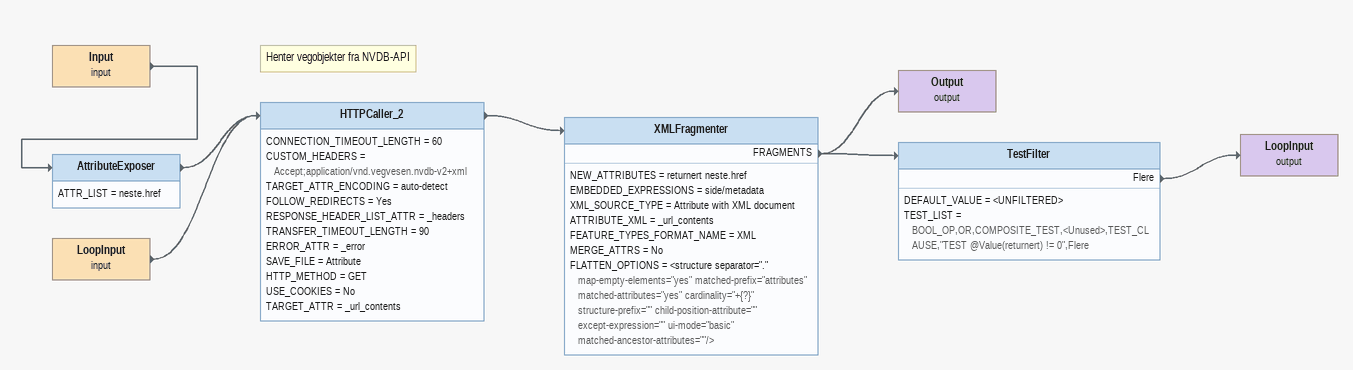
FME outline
Input (input)
    -> AttributeExposer
AttributeExposer
    ATTR_LIST = neste.href
    -> HTTPCaller_2
LoopInput (input)
    -> HTTPCaller_2
Note: Henter vegobjekter fra NVDB-API
HTTPCaller_2
    CONNECTION_TIMEOUT_LENGTH = 60
    CUSTOM_HEADERS = Accept;application/vnd.vegvesen.nvdb-v2+xml
    TARGET_ATTR_ENCODING = auto-detect
    FOLLOW_REDIRECTS = Yes
    RESPONSE_HEADER_LIST_ATTR = _headers
    TRANSFER_TIMEOUT_LENGTH = 90
    ERROR_ATTR = _error
    SAVE_FILE = Attribute
    HTTP_METHOD = GET
    USE_COOKIES = No
    TARGET_ATTR = _url_contents
    -> XMLFragmenter
XMLFragmenter
    NEW_ATTRIBUTES = returnert neste.href
    EMBEDDED_EXPRESSIONS = side/metadata
    XML_SOURCE_TYPE = Attribute with XML document
    ATTRIBUTE_XML = _url_contents
    FEATURE_TYPES_FORMAT_NAME = XML
    MERGE_ATTRS = No
    FLATTEN_OPTIONS = <structure separator="." map-empty-elements="yes" matched-prefix="attributes" matched-attributes="yes" cardinality="+{?}" structure-prefix="" child-position-attribute="" except-expression="" ui-mode="basic" matched-ancestor-attributes=""/>
    FRAGMENTS -> TestFilter
    FRAGMENTS -> Output (output)
Output (output)
TestFilter
    DEFAULT_VALUE = <UNFILTERED>
    TEST_LIST = BOOL_OP,OR,COMPOSITE_TEST,<Unused>,TEST_CLAUSE,"TEST @Value(returnert) != 0",Flere
    Flere -> LoopInput (output)
LoopInput (output)
